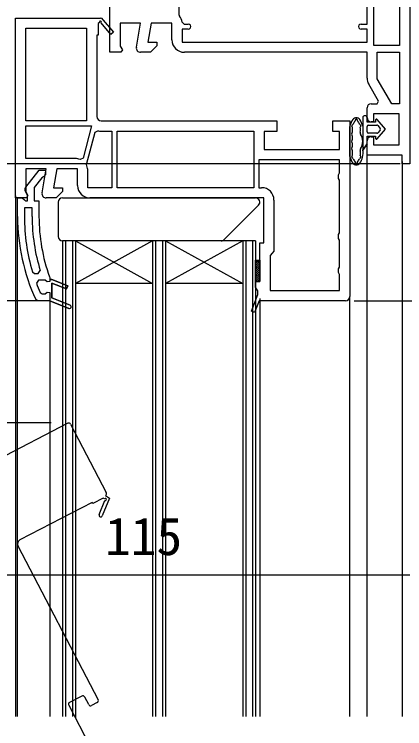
# Model space of a CAD drawing. Units: millimetres, scale not verified. Extents: x -525 to 525, y -783 to 778.
# Drawn here: x -346.2 to -255.2, y 130.4 to 297.2 of the extents above; entities that cross this region are included whole.
import ezdxf
from ezdxf.enums import TextEntityAlignment as Align

# ---------------------------------------------------------------- set-up
doc = ezdxf.new("R2010")
doc.units = ezdxf.units.MM
doc.header["$LTSCALE"] = 4
for name, color, linetype in [('0-2_YKK_11', 7, 'Continuous'), ('0-4_YKK_12', 2, 'Continuous'), ('0-5_YKK_13', 4, 'Continuous'), ('0-7_YKK_D', 6, 'Continuous')]:
    doc.layers.add(name, color=color, linetype=linetype)
doc.styles.add('ＭＳ ゴシック', font='')
doc.styles.get('ＭＳ ゴシック').set_extended_font_data('MS Gothic')

msp = doc.modelspace()

# ---------------------------------------------------------------- linework, layer by layer
at = {"layer": '0-2_YKK_11'}
for p, q in [((-264, 273.1), (-264, 275.3)), ((-326, 269.9), (-323.5, 269.9))]:
    msp.add_line(p, q, dxfattribs=at)
for points in [[(-368, 318.3), (-307.4, 318.3), (-307.4, 346.3), (-304, 346.3), (-304, 344.4), (-304.5, 343.9), (-305, 343.4), (-305, 318.3), (-254, 318.3), (-254, 316.8), (-241.5, 316.8), (-241.5, 318.3), (-239, 318.3), (-239, 314.3), (-254, 314.3), (-254, 262.3), (-255.8, 262.3), (-255.8, 264.3), (-264, 264.3), (-264, 267.6)], [(-264, 315.9), (-307.9, 315.9), (-307.9, 297.1), (-307.762, 296.755)], [(-265.4, 294.9), (-264, 294.9), (-264, 315.9)], [(-317.785, 289.474), (-316.793, 295.1), (-321.6, 295.1), (-321.6, 289.744), (-321.058, 288.876), (-321.377, 288.3), (-324, 288.3), (-324, 303.942), (-368.052, 306.25)], [(-346, 254.3), (-346, 296.3), (-326.134, 296.3), (-326, 296.377), (-323.095, 292.959), (-323.705, 292.441), (-326.016, 295.161)], [(-326.394, 295.226), (-326.7, 295.049), (-326.7, 292.3), (-327, 292.3), (-327, 273.3)], [(-307.113, 295.348), (-306.615, 294.9), (-305.7, 294.9)], [(-309.5, 291.2), (-309.5, 295.1), (-314.355, 295.1), (-315.131, 290.7), (-313, 290.7), (-313, 289.8), (-314.5, 288.3), (-316.8, 288.3)], [(-305.7, 293.7), (-307.1, 293.7), (-307.1, 290.7), (-264, 290.7), (-264, 293.7), (-265.4, 293.7)], [(-264, 282.273), (-264, 288.3), (-306.6, 288.3)], [(-263, 276.3), (-261.654, 276.3), (-261.327, 276.867), (-263.611, 280.823)], [(-263, 268.6), (-262.5, 268.6), (-262.5, 266.7), (-256.5, 266.7), (-256.5, 273.9), (-262.5, 273.9), (-262.5, 272.1), (-263, 272.1)], [(-326, 272.3), (-285, 272.3), (-285, 269.8), (-288, 269.8), (-288, 265.6), (-270.4, 265.6), (-270.4, 269.8), (-272, 269.8), (-272, 272.3), (-268, 272.3), (-268, 231.3)], [(-343.6, 271.1), (-328.221, 271.1), (-330.226, 263.616), (-330.899, 263.283)], [(-332, 263.5), (-343.6, 263.5), (-343.6, 271.1)], [(-329.356, 261.791), (-329.383, 262.126), (-327.372, 269.632), (-326.775, 269.989)], [(-323.5, 269.9), (-323.5, 256.7), (-329.1, 256.7), (-329.1, 260.6)], [(-270.4, 263.2), (-289.2, 263.2), (-289.2, 256.7), (-288.6, 256.7)], [(-285.7, 253.8), (-285.7, 241.895), (-286.15, 241.397), (-286.6, 240.9), (-286.6, 232.7), (-270.4, 232.7), (-270.4, 236.434), (-270.65, 236.867), (-270.65, 237.733), (-270.4, 238.166), (-270.4, 244.434), (-270.65, 244.867), (-270.65, 245.733), (-270.4, 246.166), (-270.4, 258.434), (-270.65, 258.867), (-270.65, 259.733), (-270.4, 260.166), (-270.4, 263.2)], [(-339.785, 255.474), (-338.793, 261.1), (-343.6, 261.1), (-343.6, 255.744), (-343.058, 254.876), (-343.377, 254.3), (-346, 254.3)], [(-343.587, 256.817), (-340.475, 260.801), (-339, 260.801), (-339, 259.699), (-339.475, 259.2), (-339.845, 259.008), (-341.6, 256.762), (-341.6, 253.601), (-340.5, 253.601), (-340.5, 249.933)], [(-331.5, 257.2), (-331.5, 261.1), (-336.355, 261.1), (-337.131, 256.7), (-335, 256.7), (-335, 255.8), (-336.5, 254.3), (-338.8, 254.3)], [(-345.5, 249.933), (-345.5, 254.301), (-344.4, 254.301), (-343.904, 253.863), (-343.606, 253.601), (-343.2, 253.601), (-343.2, 255.001), (-343.4, 255.401)], [(-269, 230.3), (-289.189, 230.3), (-290.226, 227.559), (-290.974, 227.841), (-289.5, 231.739), (-289.5, 232.634), (-289.75, 233.067), (-290, 233.5), (-290, 234.8), (-289, 234.8), (-289, 243.8), (-288.1, 243.8), (-288.1, 254.3), (-328.6, 254.3)], [(-342.1, 249.933), (-342.1, 252.001), (-343.9, 252.001), (-343.9, 249.933)], [(-341.991, 237.056), (-341.513, 236.701), (-340.676, 236.701), (-340.198, 237.348)], [(-333.252, 229.272), (-337.5, 230.963), (-337.5, 234.44), (-334.048, 233.066), (-333.752, 233.809), (-337.5, 235.301), (-338, 235.301), (-338, 234.801), (-338.59, 234.726), (-339.074, 235.101), (-339.1, 235.101), (-340.635, 235.101), (-341.104, 234.426)], [(-338.03, 235.918), (-338, 235.747), (-338, 235.301), (-337.5, 235.301), (-333.752, 233.809), (-334.048, 233.066), (-337.5, 234.44), (-337.5, 230.963), (-333.252, 229.272)], [(-340.205, 232.201), (-339.747, 231.901), (-339.074, 231.901), (-338.59, 232.276), (-338, 232.201), (-338, 230.301), (-333.548, 228.529), (-338, 230.301), (-340.782, 230.301), (-341.235, 230.59)]]:
    msp.add_lwpolyline(points, dxfattribs=at)
for points in [[(-256.4, 315.9), (-256.4, 289.9), (-262.4, 289.9), (-262.4, 315.9)], [(-329.4, 293.9), (-329.4, 272.3), (-343.6, 272.3), (-343.6, 293.9)], [(-256.4, 288.3), (-256.4, 276.3), (-258.228, 276.3), (-261.6, 282.139), (-261.6, 288.3)], [(-290.4, 256.7), (-322.3, 256.7), (-322.3, 269.9), (-290.4, 269.9)]]:
    msp.add_lwpolyline(points, close=True, dxfattribs=at)
for centre, radius, start, end in [((-326.177, 295.351), 0.25, 310.35701, 210), ((-309.5, 295.1), 2.4, 5.9378, 43.60284), ((-305.7, 294.3), 0.6, 269.99999, 90.00001), ((-265.4, 294.3), 0.6, 89.99999, 270.00001), ((-306.6, 291.2), 2.9, 180.00001, 269.99999), ((-316.8, 289.3), 1, 170.00002, 270), ((-261.1, 282.273), 2.9, 179.99998, 209.99999), ((-263, 275.3), 1, 90.00001, 179.99999), ((-326, 273.3), 1, 180.00001, 269.99999), ((-263, 273.1), 1, 180.00001, 269.99999), ((-326, 273.3), 3.4, 256.82613, 269.99998), ((-263, 267.6), 1, 90.00001, 179.99999), ((-332, 260.6), 2.9, 67.68615, 89.99999), ((-332, 260.6), 2.9, 359.99996, 24.25263), ((-342.8, 256.201), 1, 141.91328, 233.13011), ((-328.6, 257.2), 2.9, 180.00001, 269.99999), ((-338.8, 255.3), 1, 169.99999, 269.99998), ((-288.6, 253.8), 2.9, 0.00001, 89.99999), ((-299.5, 249.933), 46, 180.00001, 204.86598), ((-299.5, 249.933), 44.4, 179.99999, 196.86019), ((-299.5, 249.933), 42.6, 179.99999, 197.18277), ((-299.5, 249.933), 41, 179.99999, 199.98888), ((-299.5, 249.933), 44.4, 200.44221, 203.53922), ((-269, 231.3), 1, 270.00001, 359.99999), ((-333.4, 228.901), 0.4, 248.30059, 68.30061), ((-333.4, 228.901), 0.4, 248.30059, 68.30061)]:
    msp.add_arc(centre, radius, start, end, dxfattribs=at)
at = {"layer": '0-4_YKK_12'}
for p, q in [((-264, 133.3), (-264, 264.8)), ((-255.8, 262.8), (-255.8, 133.3)), ((-346, 254.8), (-346, 133.3)), ((-345.504, 133.3), (-345.504, 253.3)), ((-335, 244.3), (-335, 133.3)), ((-290, 244.299), (-335, 244.3)), ((-334.3, 244.3), (-334.3, 133.3)), ((-332.7, 244.299), (-332.7, 133.3)), ((-332, 244.299), (-332, 132.881)), ((-314, 244.299), (-332, 234.299)), ((-332, 244.299), (-314, 234.299)), ((-314, 244.299), (-314, 133.3)), ((-313.3, 244.299), (-313.3, 133.3)), ((-311.7, 244.299), (-311.7, 133.3)), ((-311, 244.299), (-311, 133.3)), ((-293, 244.299), (-311, 234.299)), ((-311, 244.299), (-293, 234.299)), ((-293, 244.299), (-293, 133.3)), ((-292.3, 244.299), (-292.3, 133.3)), ((-290.7, 244.299), (-290.7, 133.3)), ((-290, 244.299), (-290, 133.3)), ((-314, 234.299), (-332, 234.299)), ((-293, 234.299), (-311, 234.299)), ((-338, 230.3), (-338, 133.3)), ((-289, 230.8), (-289, 133.3)), ((-268, 133.3), (-268, 231.3)), ((-333.782, 201.708), (-436.232, 148.376)), ((-333.108, 201.496), (-324.796, 185.529)), ((-326.467, 180.381), (-325.122, 183.687)), ((-345.392, 173.117), (-326.691, 137.193)), ((-330.506, 138.025), (-333.345, 136.548)), ((-328.909, 136.039), (-329.832, 137.813)), ((-333.557, 135.873), (-325.892, 121.149)), ((-326.904, 136.519), (-328.234, 135.826))]:
    msp.add_line(p, q, dxfattribs=at)
for points in [[(-325.238, 184.053), (-325.536, 184.242), (-327.975, 182.973), (-328.113, 183.239), (-344.967, 174.466)], [(-325.009, 184.855), (-324.035, 184.235), (-325.726, 180.08)]]:
    msp.add_lwpolyline(points, dxfattribs=at)
for centre, radius, start, end in [((-333.551, 201.265), 0.5, 27.5, 117.5), ((-325.24, 185.299), 0.5, 297.5, 27.5), ((-325.027, 183.918), 0.25, 247.85703, 147.5), ((-326.096, 180.23), 0.4, 157.85703, 337.85703), ((-344.505, 173.579), 1, 117.5, 207.5), ((-330.276, 137.582), 0.5, 27.5, 117.5), ((-327.134, 136.962), 0.5, 297.5, 27.5), ((-333.114, 136.104), 0.5, 117.5, 207.5), ((-328.465, 136.269), 0.5, 207.5, 297.5)]:
    msp.add_arc(centre, radius, start, end, dxfattribs=at)
at = {"layer": '0-5_YKK_13'}
for p, q in [((-265, 273.001), (-265, 265.451)), ((-264, 272), (-264, 273)), ((-264, 272), (-264, 273)), ((-262, 272), (-264, 272)), ((-262, 272.498), (-262, 272)), ((-259.7, 270.35), (-261.644, 272.629)), ((-268, 264.009), (-268, 270.991)), ((-267.4, 269.709), (-267.4, 270.712)), ((-264, 269.7), (-264, 271)), ((-263.7, 271.3), (-261.7, 271.3)), ((-261.644, 268.071), (-259.7, 270.35)), ((-261.472, 271.195), (-260.917, 270.545)), ((-260.917, 270.155), (-261.472, 269.505)), ((-267.4, 268.029), (-267.4, 268.651)), ((-264, 268.7), (-262, 268.7)), ((-264, 266.9), (-264, 268.7)), ((-264, 266.9), (-264, 268.7)), ((-261.7, 269.4), (-263.7, 269.4)), ((-262, 268.7), (-262, 268.202)), ((-267.4, 266.349), (-267.4, 266.971)), ((-267.4, 264.288), (-267.4, 265.291)), ((-335.004, 254.3), (-290.004, 254.3)), ((-336.004, 253.3), (-336.004, 245.3)), ((-297.297, 244.593), (-289.297, 252.593)), ((-298.004, 244.3), (-335.004, 244.3)), ((-290, 239.363), (-289.563, 239.8)), ((-290, 238.914), (-289.114, 239.8)), ((-290, 238.465), (-289, 239.465)), ((-290, 238.016), (-289, 239.016)), ((-290, 237.567), (-289, 238.567)), ((-290, 237.118), (-289, 238.118)), ((-290, 236.669), (-289, 237.669)), ((-290, 236.22), (-289, 237.22)), ((-290, 235.771), (-289, 236.771)), ((-290, 235.322), (-289, 236.322)), ((-290, 234.873), (-289, 235.873)), ((-289.624, 234.8), (-289, 235.424)), ((-289.175, 234.8), (-289, 234.975))]:
    msp.add_line(p, q, dxfattribs=at)
msp.add_lwpolyline([(-265, 265.451), (-264, 266.9), (-265, 265.451)], dxfattribs=at)
msp.add_lwpolyline([(-290, 239.8), (-289, 239.8), (-289, 234.8), (-290, 234.8)], close=True, dxfattribs=at)
for centre, radius, start, end in [((-264.5, 273.001), 0.5, 0.11462, 179.88538), ((-264.275, 270.301), 3.8, 142.61723, 167.56012), ((-266.5, 272.001), 1, 37.38277, 142.61723), ((-264.275, 270.301), 3.2, 141.12634, 157.1967), ((-267, 272.498), 0.3, 321.12634, 0.38612), ((-266.5, 272.501), 0.2, 359.61393, 180.38612), ((-266, 272.498), 0.3, 179.61393, 218.87367), ((-268.725, 270.301), 3.2, 22.8033, 38.87367), ((-268.725, 270.301), 3.8, 11.41207, 37.38277), ((-264.5, 273), 0.5, 0.00002, 0.11467), ((-261.798, 272.498), 0.202, 40.46381, 180), ((-267.4, 270.991), 0.6, 167.56012, 180), ((-267.352, 271.181), 0.2, 107.41595, 215.89399), ((-268, 270.712), 0.6, 0, 35.89399), ((-267.501, 271.658), 0.3, 287.41595, 337.1967), ((-265.498, 271.658), 0.3, 202.8033, 252.58405), ((-265.648, 271.181), 0.2, 319.31808, 72.58405), ((-268.725, 270.301), 3.2, 348.58793, 9.09882), ((-265.269, 270.855), 0.3, 139.31808, 189.09882), ((-263.7, 271), 0.3, 90, 180), ((-261.7, 271), 0.3, 40.46381, 90), ((-261.146, 270.35), 0.3, 319.53619, 40.46381), ((-267.4, 269.18), 0.2, 138.59038, 221.40962), ((-268, 269.709), 0.6, 318.59038, 0), ((-268, 268.651), 0.6, 0, 41.40962), ((-265, 269.549), 0.6, 168.58793, 212.63687), ((-268.2, 267.5), 3.2, 327.36313, 32.63687), ((-263.7, 269.7), 0.3, 180, 270), ((-261.7, 269.7), 0.3, 270, 319.53619), ((-267.4, 267.5), 0.2, 138.59038, 221.40962), ((-268, 268.029), 0.6, 318.59038, 0), ((-268, 266.971), 0.6, 0, 41.40962), ((-261.798, 268.202), 0.202, 180.00003, 319.53622), ((-267.4, 265.82), 0.2, 138.59038, 221.40962), ((-268, 266.349), 0.6, 318.59038, 0), ((-268, 265.291), 0.6, 0, 41.40962), ((-268.725, 264.699), 3.8, 322.61723, 11.41207), ((-265, 265.451), 0.6, 147.36313, 191.41207), ((-268.725, 264.699), 3.2, 350.90118, 11.41207), ((-267.4, 264.009), 0.6, 180, 192.43989), ((-264.275, 264.699), 3.8, 192.43989, 217.38277), ((-267.352, 263.819), 0.2, 144.106, 252.58405), ((-268, 264.288), 0.6, 324.106, 0), ((-267.501, 263.342), 0.3, 22.8033, 72.58405), ((-265.498, 263.342), 0.3, 107.41595, 157.1967), ((-265.648, 263.819), 0.2, 287.41595, 40.68193), ((-265.269, 264.145), 0.3, 170.90118, 220.68193), ((-266.5, 262.999), 1, 217.38277, 322.61723), ((-264.275, 264.699), 3.2, 202.8033, 218.87367), ((-267, 262.502), 0.3, 359.61392, 38.87367), ((-266.5, 262.499), 0.2, 179.61392, 0.38608), ((-266, 262.502), 0.3, 141.12633, 180.38608), ((-268.725, 264.699), 3.2, 321.12633, 337.1967), ((-335.004, 253.3), 1, 90, 180), ((-290.004, 253.3), 1, 315, 90), ((-335.004, 245.3), 1, 180, 270), ((-298.004, 245.3), 1, 270, 315)]:
    msp.add_arc(centre, radius, start, end, dxfattribs=at)
at = {"layer": '0-7_YKK_D'}
for p, q in [((-256.3, 262.3), (-450, 262.3)), ((-340.341, 230.3), (-390, 230.3)), ((-267, 230.3), (-57, 230.3)), ((-337.686, 201.8), (-450, 201.8)), ((-369, 166.3), (-254, 166.3))]:
    msp.add_line(p, q, dxfattribs=at)

# ---------------------------------------------------------------- texts
at = {"layer": '0-7_YKK_D', "style": 'ＭＳ ゴシック'}
msp.add_text('115', height=8.798, dxfattribs=at).set_placement((-325.068, 168.3), align=Align.BOTTOM_LEFT)

doc.saveas('drawing.dxf')
